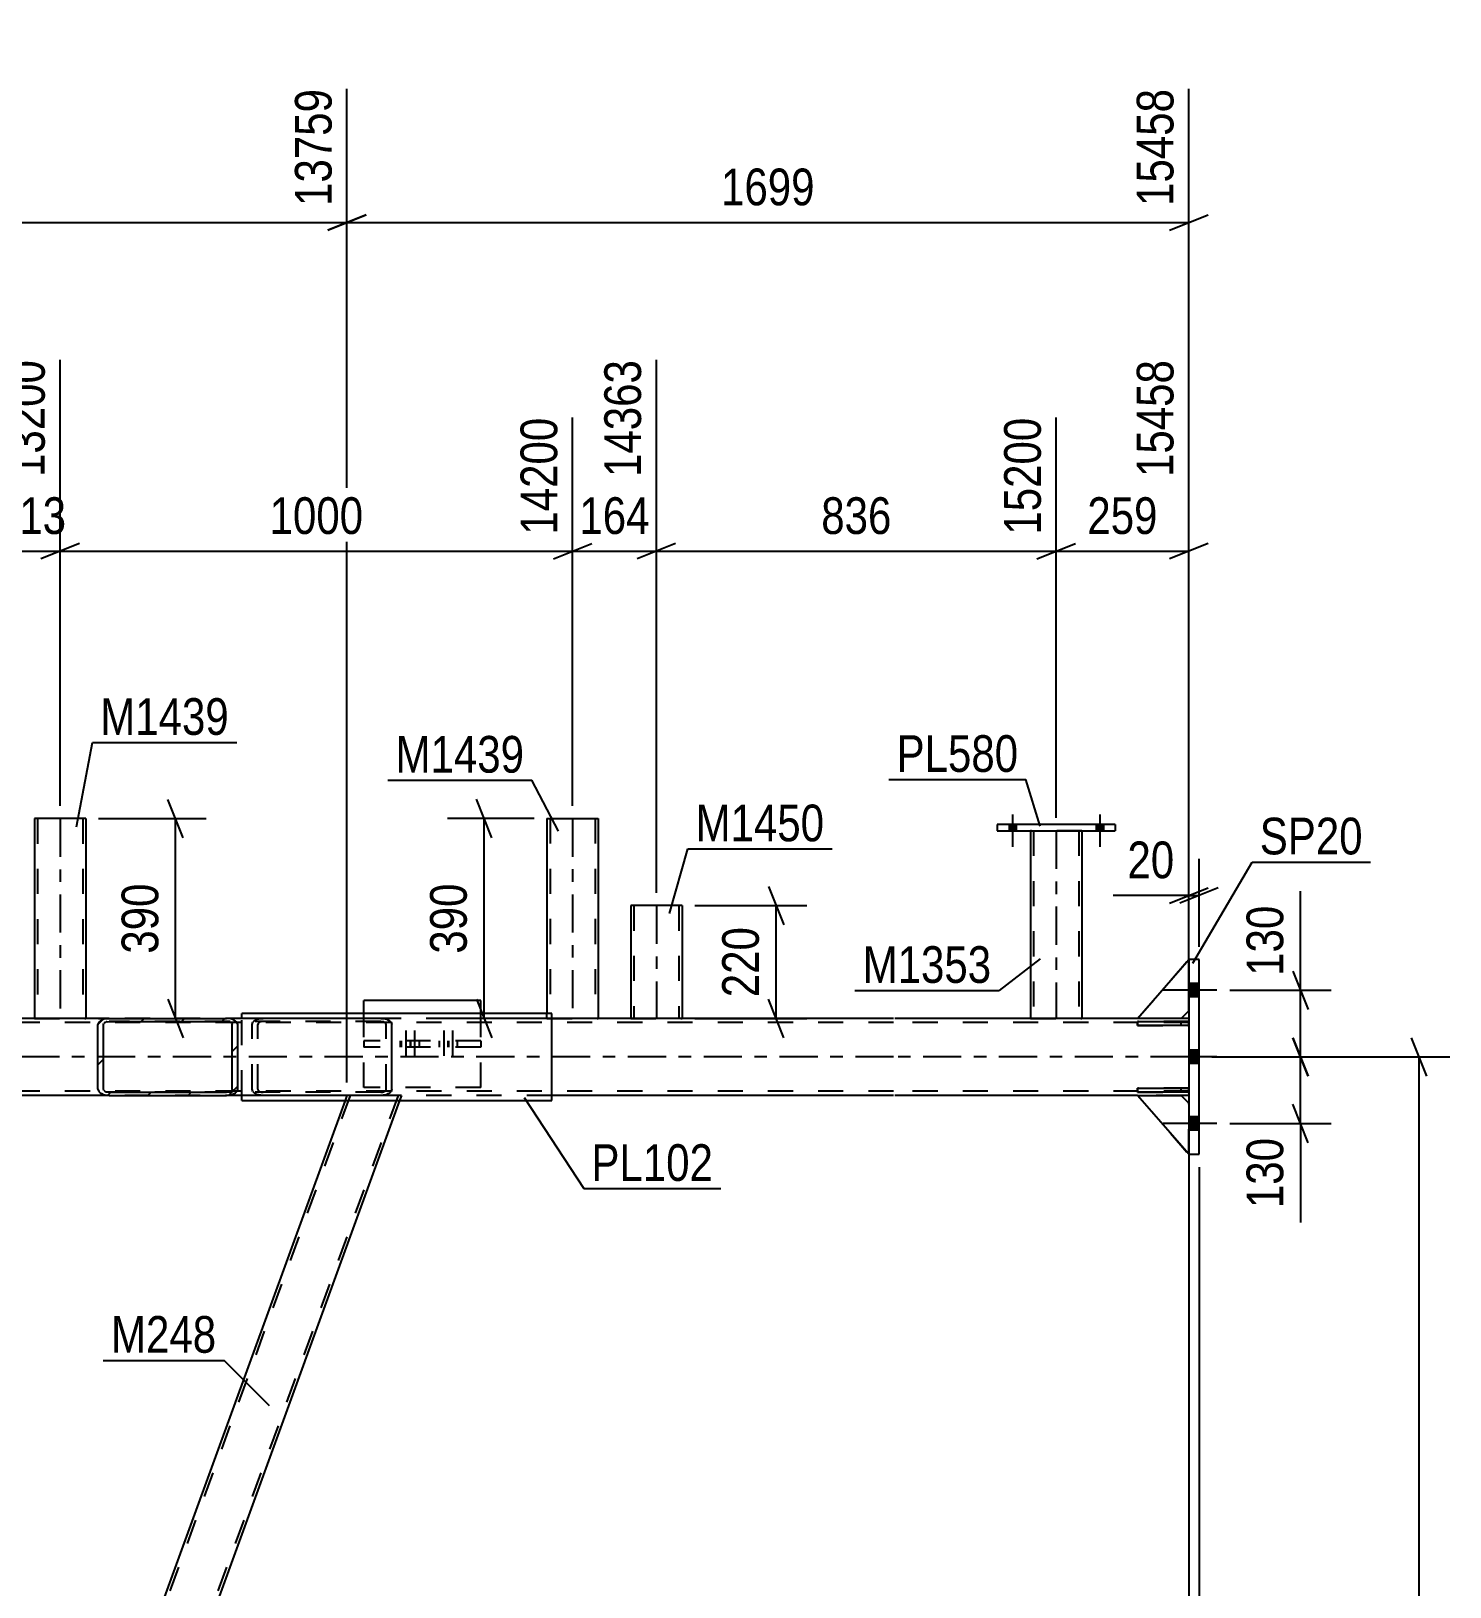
# Model space of a CAD drawing. Header units: millimetres. Extents: x -787 to 402, y -866 to -25.
# Drawn here: x -169.9 to -59.1, y -320 to -198.5 of the extents above; entities that cross this region are included whole.
import ezdxf

# ---------------------------------------------------------------- set-up
doc = ezdxf.new("R2010")
doc.units = ezdxf.units.MM
doc.linetypes.add('DXK_LINE_DOT2', pattern=[3.9198, 1.9599, -1.9599])
doc.linetypes.add('DXK_LINE_DOT3', pattern=[5.9187, 2.979, -0.9799, 0.9799, -0.9799])
doc.styles.add('Arial Narrow', font='ARIALN.TTF', dxfattribs={"height": 0.2})

# ---------------------------------------------------------------- blocks, each defined once
blk = doc.blocks.new('Part-569028579-6387 - 6366')
at = {"color": 7, "linetype": 'DXK_LINE_DOT2'}
for p, q in [((-144.98, -281.61), (-188.29, -400.61)), ((-141.23, -281.61), (-184.54, -400.61)), ((-145.23, -281.61), (-145.38, -282.01)), ((-140.98, -281.61), (-145.23, -281.61)), ((-140.98, -281.61), (-141.12, -282.01)), ((-187.38, -397.4), (-188.55, -400.61)), ((-184.29, -400.61), (-188.55, -400.61)), ((-184.14, -400.21), (-184.29, -400.61))]:
    blk.add_line(p, q, dxfattribs=at)
at = {"color": 2, "linetype": 'Continuous'}
for p, q in [((-145.38, -282.01), (-187.38, -397.4)), ((-141.12, -282.01), (-184.14, -400.21))]:
    blk.add_line(p, q, dxfattribs=at)
blk = doc.blocks.new('Part-569028579-6389 - 6366')
at = {"linetype": 'Continuous'}
h = blk.add_hatch(dxfattribs=at)
h.set_pattern_fill('', scale=0.7, style=0, pattern_type=0)
h.set_pattern_definition([(45, (-164.6703, -276.0855), (-1.57154, 1.57154), [])])
h.paths.add_polyline_path([(-164.6, -275.9), (-164.67, -276.09), (-164.67, -281.13), (-164.6, -281.31), (-164.41, -281.46), (-164.13, -281.57), (-163.8, -281.61), (-154.63, -281.61), (-154.29, -281.57), (-154.01, -281.46), (-153.82, -281.31), (-153.75, -281.13), (-153.75, -276.09), (-153.82, -275.9), (-154.01, -275.75), (-154.29, -275.64), (-154.63, -275.61), (-163.8, -275.61), (-164.13, -275.64), (-164.41, -275.75)])
h.paths.add_polyline_path([(-163.96, -275.86), (-163.8, -275.85), (-154.63, -275.85), (-154.46, -275.86), (-154.32, -275.92), (-154.22, -275.99), (-154.19, -276.09), (-154.19, -281.13), (-154.22, -281.22), (-154.32, -281.3), (-154.46, -281.35), (-154.63, -281.37), (-163.8, -281.37), (-163.96, -281.35), (-164.11, -281.3), (-164.2, -281.22), (-164.23, -281.13), (-164.23, -276.09), (-164.2, -275.99), (-164.11, -275.92)])
at = {"color": 2, "linetype": 'Continuous'}
for p, q in [((-163.8, -275.61), (-164.13, -275.64)), ((-163.8, -275.61), (-154.63, -275.61)), ((-142.6, -275.61), (-154.63, -275.61)), ((-154.29, -275.64), (-154.63, -275.61)), ((-142.6, -275.61), (-142.26, -275.64)), ((-164.6, -275.9), (-164.67, -276.09)), ((-164.67, -281.13), (-164.67, -276.09)), ((-164.23, -276.09), (-164.2, -275.99)), ((-164.23, -281.13), (-164.23, -276.09)), ((-163.96, -275.86), (-163.8, -275.85)), ((-163.8, -275.85), (-154.63, -275.85)), ((-154.63, -275.85), (-154.46, -275.86)), ((-154.22, -275.99), (-154.19, -276.09)), ((-154.19, -281.13), (-154.19, -276.09)), ((-153.75, -276.09), (-153.82, -275.9)), ((-153.75, -281.13), (-153.75, -276.09)), ((-141.79, -275.9), (-141.72, -276.09)), ((-141.72, -281.13), (-141.72, -276.09)), ((-164.67, -281.13), (-164.6, -281.31)), ((-164.2, -281.22), (-164.23, -281.13)), ((-164.13, -281.57), (-163.8, -281.61)), ((-163.8, -281.37), (-163.96, -281.35)), ((-163.8, -281.37), (-154.63, -281.37)), ((-163.8, -281.61), (-154.63, -281.61)), ((-154.46, -281.35), (-154.63, -281.37)), ((-154.63, -281.61), (-154.29, -281.57)), ((-142.6, -281.61), (-154.63, -281.61)), ((-154.19, -281.13), (-154.22, -281.22)), ((-153.82, -281.31), (-153.75, -281.13)), ((-142.26, -281.57), (-142.6, -281.61)), ((-141.72, -281.13), (-141.79, -281.31))]:
    blk.add_line(p, q, dxfattribs=at)
at = {"color": 7, "linetype": 'DXK_LINE_DOT2'}
for p, q in [((-163.8, -275.61), (-154.63, -275.61)), ((-152.1, -275.64), (-151.77, -275.61)), ((-142.6, -275.85), (-163.8, -275.85)), ((-152.64, -276.09), (-152.57, -275.9)), ((-152.64, -281.13), (-152.64, -276.09)), ((-152.17, -275.99), (-152.2, -276.09)), ((-152.2, -281.13), (-152.2, -276.09)), ((-151.77, -275.85), (-151.93, -275.86)), ((-142.43, -275.86), (-142.6, -275.85)), ((-142.16, -276.09), (-142.19, -275.99)), ((-142.16, -281.13), (-142.16, -276.09)), ((-142.6, -281.37), (-163.8, -281.37)), ((-163.8, -281.61), (-154.63, -281.61)), ((-152.57, -281.31), (-152.64, -281.13)), ((-152.2, -281.13), (-152.17, -281.22)), ((-151.77, -281.61), (-152.1, -281.57)), ((-151.93, -281.35), (-151.77, -281.37)), ((-142.6, -281.37), (-142.43, -281.35)), ((-142.19, -281.22), (-142.16, -281.13))]:
    blk.add_line(p, q, dxfattribs=at)
at = {"color": 2, "linetype": 'Continuous'}
for centre, radius, start, end in [((-164, -276.45), 0.817, 99.5182, 138.0638), ((-154.43, -276.45), 0.817, 41.9362, 80.4818), ((-142.4, -276.45), 0.817, 41.9362, 80.4818), ((-163.9, -276.27), 0.409, 99.5182, 138.0638), ((-154.53, -276.27), 0.409, 41.9362, 80.4818), ((-164, -280.76), 0.817, 221.9362, 260.4818), ((-163.9, -280.94), 0.409, 221.9362, 260.4818), ((-154.53, -280.94), 0.409, 279.5182, 318.0638), ((-154.43, -280.76), 0.817, 279.5182, 318.0638), ((-142.4, -280.76), 0.817, 279.5182, 318.0638)]:
    blk.add_arc(centre, radius, start, end, dxfattribs=at)
at = {"color": 7, "linetype": 'DXK_LINE_DOT2'}
for centre, radius, start, end in [((-151.97, -276.45), 0.817, 99.5182, 138.0638), ((-151.87, -276.27), 0.409, 99.5182, 138.0638), ((-142.5, -276.27), 0.409, 41.9362, 80.4818), ((-151.97, -280.76), 0.817, 221.9362, 260.4818), ((-151.87, -280.94), 0.409, 221.9362, 260.4818), ((-142.5, -280.94), 0.409, 279.5182, 318.0638)]:
    blk.add_arc(centre, radius, start, end, dxfattribs=at)
blk = doc.blocks.new('Part-569028579-6501 - 6366')
at = {"color": 2, "linetype": 'Continuous'}
for p, q in [((-163.8, -275.61), (-205.36, -275.61)), ((-102.57, -275.61), (-129.24, -275.61)), ((-83.52, -275.61), (-102.47, -275.61)), ((-79.52, -275.61), (-80.12, -275.61)), ((-163.8, -281.61), (-205.36, -281.61)), ((-102.57, -281.61), (-129.24, -281.61)), ((-83.52, -281.61), (-102.47, -281.61)), ((-79.52, -281.61), (-80.12, -281.61))]:
    blk.add_line(p, q, dxfattribs=at)
at = {"color": 7, "linetype": 'DXK_LINE_DOT2'}
for p, q in [((-129.24, -275.61), (-163.8, -275.61)), ((-80.12, -275.61), (-83.52, -275.61)), ((-79.52, -275.61), (-79.52, -281.61)), ((-102.57, -275.93), (-695.6, -275.93)), ((-79.52, -275.93), (-102.47, -275.93)), ((-102.57, -281.29), (-695.6, -281.29)), ((-129.24, -281.61), (-163.8, -281.61)), ((-79.52, -281.29), (-102.47, -281.29)), ((-80.12, -281.61), (-83.52, -281.61))]:
    blk.add_line(p, q, dxfattribs=at)
at = {"color": 7, "linetype": 'DXK_LINE_DOT3'}
for p, q in [((-102.57, -278.61), (-695.6, -278.61)), ((-79.52, -278.61), (-102.47, -278.61))]:
    blk.add_line(p, q, dxfattribs=at)
blk = doc.blocks.new('Part-569028579-6511 - 6366')
at = {"color": 2, "linetype": 'Continuous'}
for p, q in [((-79.52, -271.01), (-79.52, -286.21)), ((-78.72, -271.01), (-79.52, -271.01)), ((-78.72, -286.21), (-78.72, -271.01)), ((-79.52, -286.21), (-78.72, -286.21))]:
    blk.add_line(p, q, dxfattribs=at)
blk = doc.blocks.new('Part-569028579-6535 - 6366')
at = {"color": 2, "linetype": 'Continuous'}
for p, q in [((-143.92, -275.21), (-143.92, -274.2)), ((-134.79, -274.2), (-143.92, -274.2)), ((-134.79, -275.21), (-134.79, -274.2))]:
    blk.add_line(p, q, dxfattribs=at)
at = {"color": 7, "linetype": 'DXK_LINE_DOT2'}
for p, q in [((-143.92, -281), (-143.92, -275.21)), ((-134.79, -281), (-134.79, -275.21)), ((-134.79, -281), (-143.92, -281))]:
    blk.add_line(p, q, dxfattribs=at)
blk = doc.blocks.new('Part-569028579-6547 - 6366')
at = {"color": 2, "linetype": 'Continuous'}
for p, q in [((-94.47, -260.48), (-94.47, -260.96)), ((-85.27, -260.48), (-94.47, -260.48)), ((-94.47, -260.96), (-85.27, -260.96)), ((-85.27, -260.48), (-85.27, -260.96))]:
    blk.add_line(p, q, dxfattribs=at)
blk = doc.blocks.new('Part-569028579-6558 - 6366')
at = {"color": 2, "linetype": 'Continuous'}
for p, q in [((-129.24, -275.21), (-153.44, -275.21)), ((-153.44, -275.61), (-153.44, -275.21)), ((-129.24, -282.01), (-129.24, -275.21)), ((-153.44, -282.01), (-153.44, -281.61)), ((-153.44, -282.01), (-129.24, -282.01))]:
    blk.add_line(p, q, dxfattribs=at)
at = {"color": 7, "linetype": 'DXK_LINE_DOT2'}
blk.add_line((-153.44, -281.61), (-153.44, -275.61), dxfattribs=at)
blk = doc.blocks.new('Part-569028579-17648 - 6366')
at = {"color": 2, "linetype": 'Continuous'}
for p, q in [((-91.87, -260.96), (-91.87, -275.61)), ((-87.87, -260.96), (-87.87, -275.61))]:
    blk.add_line(p, q, dxfattribs=at)
at = {"color": 7, "linetype": 'DXK_LINE_DOT2'}
for p, q in [((-87.87, -260.96), (-91.87, -260.96)), ((-91.63, -260.96), (-91.63, -275.61)), ((-88.11, -260.96), (-88.11, -275.61)), ((-91.87, -275.61), (-91.87, -275.61)), ((-91.87, -275.61), (-87.87, -275.61)), ((-87.87, -275.61), (-87.87, -275.61)), ((-87.87, -275.61), (-87.87, -275.61))]:
    blk.add_line(p, q, dxfattribs=at)
at = {"color": 7, "linetype": 'DXK_LINE_DOT3'}
blk.add_line((-89.87, -260.96), (-89.87, -275.61), dxfattribs=at)
blk = doc.blocks.new('Part-569028579-6575 - 6366')
at = {"color": 7, "linetype": 'DXK_LINE_DOT2'}
for p, q in [((-83.52, -275.61), (-79.52, -271.01)), ((-79.52, -271.01), (-79.52, -275.01)), ((-80.12, -275.61), (-83.52, -275.61)), ((-79.52, -275.01), (-80.12, -275.61))]:
    blk.add_line(p, q, dxfattribs=at)
blk = doc.blocks.new('Part-569028579-6601 - 6366')
at = {"color": 7, "linetype": 'DXK_LINE_DOT2'}
for p, q in [((-79.52, -275.85), (-83.52, -275.85)), ((-83.52, -275.85), (-83.52, -276.17)), ((-83.52, -276.17), (-79.52, -276.17)), ((-80.12, -276.17), (-80.12, -275.85)), ((-79.52, -276.17), (-79.52, -275.85))]:
    blk.add_line(p, q, dxfattribs=at)
blk = doc.blocks.new('Part-569028579-6602 - 6366')
at = {"color": 7, "linetype": 'DXK_LINE_DOT2'}
for p, q in [((-79.52, -281.05), (-83.52, -281.05)), ((-83.52, -281.05), (-83.52, -281.37)), ((-83.52, -281.37), (-79.52, -281.37)), ((-80.12, -281.37), (-80.12, -281.05)), ((-79.52, -281.37), (-79.52, -281.05))]:
    blk.add_line(p, q, dxfattribs=at)
blk = doc.blocks.new('Part-569028579-6603 - 6366')
at = {"color": 2, "linetype": 'Continuous'}
for p, q in [((-83.52, -276.17), (-83.52, -275.85)), ((-83.52, -275.85), (-79.52, -275.85)), ((-79.52, -276.17), (-83.52, -276.17)), ((-79.52, -275.85), (-79.52, -276.17))]:
    blk.add_line(p, q, dxfattribs=at)
at = {"color": 7, "linetype": 'DXK_LINE_DOT2'}
blk.add_line((-80.12, -276.17), (-80.12, -275.85), dxfattribs=at)
blk = doc.blocks.new('Part-569028579-6604 - 6366')
at = {"color": 2, "linetype": 'Continuous'}
for p, q in [((-83.52, -281.37), (-83.52, -281.05)), ((-83.52, -281.05), (-79.52, -281.05)), ((-79.52, -281.37), (-83.52, -281.37)), ((-79.52, -281.05), (-79.52, -281.37))]:
    blk.add_line(p, q, dxfattribs=at)
at = {"color": 7, "linetype": 'DXK_LINE_DOT2'}
blk.add_line((-80.12, -281.37), (-80.12, -281.05), dxfattribs=at)
blk = doc.blocks.new('Part-569028579-6606 - 6366')
at = {"color": 2, "linetype": 'Continuous'}
for p, q in [((-83.52, -275.61), (-79.52, -271.01)), ((-80.12, -275.61), (-83.52, -275.61)), ((-79.52, -275.01), (-80.12, -275.61))]:
    blk.add_line(p, q, dxfattribs=at)
at = {"color": 7, "linetype": 'DXK_LINE_DOT2'}
blk.add_line((-79.52, -275.01), (-79.52, -271.01), dxfattribs=at)
blk = doc.blocks.new('Part-569028579-6607 - 6366')
at = {"color": 7, "linetype": 'DXK_LINE_DOT2'}
for p, q in [((-80.12, -281.61), (-83.52, -281.61)), ((-83.52, -281.61), (-79.52, -286.21)), ((-79.52, -282.21), (-80.12, -281.61)), ((-79.52, -286.21), (-79.52, -282.21))]:
    blk.add_line(p, q, dxfattribs=at)
blk = doc.blocks.new('Part-569028579-6608 - 6366')
at = {"color": 2, "linetype": 'Continuous'}
for p, q in [((-83.52, -281.61), (-80.12, -281.61)), ((-79.52, -286.21), (-83.52, -281.61)), ((-80.12, -281.61), (-79.52, -282.21))]:
    blk.add_line(p, q, dxfattribs=at)
at = {"color": 7, "linetype": 'DXK_LINE_DOT2'}
blk.add_line((-79.52, -282.21), (-79.52, -286.21), dxfattribs=at)
blk = doc.blocks.new('Bolt-569028579-6638 - 6366')
at = {"linetype": 'Continuous'}
for points in [[(-78.72, -273.93), (-78.72, -272.89), (-79.52, -272.89), (-79.52, -273.93)], [(-78.72, -273.93), (-78.72, -272.89), (-79.52, -272.89), (-79.52, -273.93)], [(-78.72, -273.93), (-78.72, -272.89), (-79.52, -272.89), (-79.52, -273.93)], [(-78.72, -279.13), (-78.72, -278.09), (-79.52, -278.09), (-79.52, -279.13)], [(-78.72, -279.13), (-78.72, -278.09), (-79.52, -278.09), (-79.52, -279.13)], [(-78.72, -284.33), (-78.72, -283.29), (-79.52, -283.29), (-79.52, -284.33)], [(-78.72, -284.33), (-78.72, -283.29), (-79.52, -283.29), (-79.52, -284.33)], [(-78.72, -284.33), (-78.72, -283.29), (-79.52, -283.29), (-79.52, -284.33)]]:
    blk.add_hatch(color=1, dxfattribs=at).paths.add_polyline_path(points)
at = {"color": 1, "linetype": 'Continuous'}
for p, q in [((-78.72, -272.89), (-79.52, -272.89)), ((-78.72, -272.89), (-79.52, -272.89)), ((-78.72, -272.89), (-79.52, -272.89)), ((-77.32, -273.41), (-81.52, -273.41)), ((-77.32, -273.41), (-81.52, -273.41)), ((-77.32, -273.41), (-81.52, -273.41)), ((-78.72, -273.93), (-79.52, -273.93)), ((-78.72, -273.93), (-79.52, -273.93)), ((-78.72, -273.93), (-79.52, -273.93)), ((-78.72, -278.09), (-79.52, -278.09)), ((-78.72, -278.09), (-79.52, -278.09)), ((-77.32, -278.61), (-81.52, -278.61)), ((-77.32, -278.61), (-81.52, -278.61)), ((-78.72, -279.13), (-79.52, -279.13)), ((-78.72, -279.13), (-79.52, -279.13)), ((-77.32, -283.81), (-81.52, -283.81)), ((-77.32, -283.81), (-81.52, -283.81)), ((-77.32, -283.81), (-81.52, -283.81)), ((-78.72, -283.29), (-79.52, -283.29)), ((-78.72, -283.29), (-79.52, -283.29)), ((-78.72, -283.29), (-79.52, -283.29)), ((-78.72, -284.33), (-79.52, -284.33)), ((-78.72, -284.33), (-79.52, -284.33)), ((-78.72, -284.33), (-79.52, -284.33))]:
    blk.add_line(p, q, dxfattribs=at)
blk = doc.blocks.new('Bolt-569028579-6641 - 6366')
at = {"color": 1, "linetype": 'DXK_LINE_DOT2'}
for p, q in [((-140.63, -276.56), (-140.63, -279.56)), ((-139.95, -276.56), (-139.95, -279.56)), ((-137.67, -276.56), (-137.67, -279.56)), ((-136.99, -276.56), (-136.99, -279.56)), ((-140.99, -277.36), (-140.99, -277.84)), ((-140.31, -277.36), (-140.31, -277.84)), ((-140.27, -277.36), (-140.27, -277.84)), ((-139.59, -277.36), (-139.59, -277.84)), ((-138.03, -277.36), (-138.03, -277.84)), ((-137.35, -277.36), (-137.35, -277.84)), ((-137.31, -277.36), (-137.31, -277.84)), ((-136.63, -277.36), (-136.63, -277.84))]:
    blk.add_line(p, q, dxfattribs=at)
blk = doc.blocks.new('Part-569028579-17651 - 6366')
at = {"color": 2, "linetype": 'Continuous'}
for p, q in [((-129.62, -260), (-129.62, -275.21)), ((-129.62, -260), (-129.58, -260)), ((-129.58, -260), (-125.62, -260)), ((-125.62, -260), (-125.62, -275.61))]:
    blk.add_line(p, q, dxfattribs=at)
at = {"color": 7, "linetype": 'DXK_LINE_DOT2'}
for p, q in [((-129.38, -260), (-129.38, -275.61)), ((-129.38, -260), (-129.36, -260)), ((-125.86, -260), (-125.86, -275.61)), ((-129.62, -275.61), (-129.62, -275.21)), ((-129.62, -275.61), (-125.62, -275.61)), ((-125.62, -275.61), (-125.62, -275.61)), ((-125.62, -275.61), (-125.62, -275.61))]:
    blk.add_line(p, q, dxfattribs=at)
at = {"color": 7, "linetype": 'DXK_LINE_DOT3'}
blk.add_line((-127.62, -260), (-127.62, -275.61), dxfattribs=at)
blk = doc.blocks.new('Part-569028579-17654 - 6366')
at = {"color": 2, "linetype": 'Continuous'}
for p, q in [((-165.62, -260.01), (-169.62, -260.01)), ((-169.62, -260.01), (-169.62, -275.61)), ((-165.62, -260.01), (-165.62, -275.61))]:
    blk.add_line(p, q, dxfattribs=at)
at = {"color": 7, "linetype": 'DXK_LINE_DOT2'}
for p, q in [((-169.38, -260.01), (-169.38, -275.61)), ((-169.38, -260.01), (-169.36, -260.01)), ((-169.36, -260.01), (-169.32, -260.01)), ((-169.32, -260.01), (-169.31, -260.01)), ((-165.86, -260.01), (-165.86, -275.61)), ((-169.62, -275.61), (-169.62, -275.61)), ((-169.62, -275.61), (-165.62, -275.61)), ((-165.62, -275.61), (-165.62, -275.61)), ((-165.62, -275.61), (-165.62, -275.61))]:
    blk.add_line(p, q, dxfattribs=at)
at = {"color": 7, "linetype": 'DXK_LINE_DOT3'}
blk.add_line((-167.62, -260.01), (-167.62, -275.61), dxfattribs=at)
blk = doc.blocks.new('Part-569028579-17714 - 6366')
at = {"color": 2, "linetype": 'Continuous'}
for p, q in [((-119.08, -266.8), (-123.08, -266.8)), ((-123.08, -266.8), (-123.08, -275.61)), ((-119.08, -266.8), (-119.08, -275.61))]:
    blk.add_line(p, q, dxfattribs=at)
at = {"color": 7, "linetype": 'DXK_LINE_DOT2'}
for p, q in [((-122.84, -266.8), (-122.84, -275.61)), ((-122.84, -266.8), (-122.82, -266.8)), ((-122.82, -266.8), (-122.78, -266.8)), ((-122.78, -266.8), (-122.76, -266.8)), ((-119.32, -266.8), (-119.32, -275.61)), ((-123.08, -275.61), (-123.08, -275.61)), ((-123.08, -275.61), (-119.08, -275.61)), ((-119.08, -275.61), (-119.08, -275.61)), ((-119.08, -275.61), (-119.08, -275.61))]:
    blk.add_line(p, q, dxfattribs=at)
at = {"color": 7, "linetype": 'DXK_LINE_DOT3'}
blk.add_line((-121.08, -266.8), (-121.08, -275.61), dxfattribs=at)
blk = doc.blocks.new('Part-569028579-17719 - 6366')
at = {"color": 7, "linetype": 'DXK_LINE_DOT2'}
for p, q in [((-134.79, -277.36), (-143.92, -277.36)), ((-143.92, -277.36), (-143.92, -277.84)), ((-134.79, -277.84), (-143.92, -277.84)), ((-141.08, -277.36), (-141.08, -277.84)), ((-134.79, -277.36), (-134.79, -277.84))]:
    blk.add_line(p, q, dxfattribs=at)
blk = doc.blocks.new('Bolt-569028579-17726 - 6366')
at = {"linetype": 'Continuous'}
for points in [[(-92.99, -260.48), (-93.55, -260.48), (-93.55, -260.96), (-92.99, -260.96)], [(-92.99, -260.48), (-93.55, -260.48), (-93.55, -260.96), (-92.99, -260.96)], [(-86.19, -260.48), (-86.75, -260.48), (-86.75, -260.96), (-86.19, -260.96)], [(-86.19, -260.48), (-86.75, -260.48), (-86.75, -260.96), (-86.19, -260.96)]]:
    blk.add_hatch(color=1, dxfattribs=at).paths.add_polyline_path(points)
at = {"color": 1, "linetype": 'Continuous'}
for p, q in [((-93.27, -259.68), (-93.27, -262.2)), ((-93.27, -259.68), (-93.27, -262.2)), ((-86.47, -259.68), (-86.47, -262.2)), ((-86.47, -259.68), (-86.47, -262.2)), ((-93.55, -260.48), (-93.55, -260.96)), ((-93.55, -260.48), (-93.55, -260.96)), ((-92.99, -260.48), (-92.99, -260.96)), ((-92.99, -260.48), (-92.99, -260.96)), ((-86.75, -260.48), (-86.75, -260.96)), ((-86.75, -260.48), (-86.75, -260.96)), ((-86.19, -260.48), (-86.19, -260.96)), ((-86.19, -260.48), (-86.19, -260.96))]:
    blk.add_line(p, q, dxfattribs=at)
blk = doc.blocks.new('StraightDimension-569028579-65290 - 6366')
at = {"color": 7, "linetype": 'Continuous'}
for p, q in [((-121.08, -265.8), (-121.08, -224.2)), ((-127.62, -259), (-127.62, -228.7)), ((-129.12, -239.74), (-126.12, -238.54)), ((-127.62, -239.14), (-121.08, -239.14)), ((-119.58, -238.54), (-122.58, -239.74))]:
    blk.add_line(p, q, dxfattribs=at)
at = {"color": 0}
blk.add_wipeout([(-121, -238.39), (-121, -234.19), (-127.69, -234.19), (-127.69, -238.39)], dxfattribs=at)
at = {"color": 3, "style": 'Arial Narrow'}
blk.add_text('164', height=2.863, dxfattribs=at).set_placement((-127.09, -237.79))
at = {"color": 0, "linetype": 'Continuous'}
blk.add_wipeout([(-121.68, -223.6), (-125.88, -223.6), (-125.88, -233.94), (-121.68, -233.94)], dxfattribs=at)
at = {"color": 3, "linetype": 'Continuous', "style": 'Arial Narrow'}
blk.add_text('14363', height=2.863, rotation=90.0002, dxfattribs=at).set_placement((-122.28, -233.34))
blk = doc.blocks.new('StraightDimension-569028579-66737 - 6366')
at = {"color": 7, "linetype": 'Continuous'}
for p, q in [((-70.8, -273.41), (-70.8, -265.67)), ((-70.8, -273.41), (-70.8, -265.67)), ((-71.4, -271.91), (-70.2, -274.91)), ((-76.32, -273.41), (-68.4, -273.41)), ((-70.8, -278.61), (-70.8, -273.41)), ((-70.2, -280.11), (-71.4, -277.11)), ((-76.32, -278.61), (-68.4, -278.61))]:
    blk.add_line(p, q, dxfattribs=at)
at = {"color": 0}
blk.add_wipeout([(-71.55, -266.2), (-75.75, -266.2), (-75.75, -272.88), (-71.55, -272.88)], dxfattribs=at)
at = {"color": 3, "style": 'Arial Narrow'}
blk.add_text('130', height=2.863, rotation=90.0002, dxfattribs=at).set_placement((-72.15, -272.28))
blk = doc.blocks.new('StraightDimension-569028579-7188 - 6366')
at = {"color": 7, "linetype": 'Continuous'}
blk.add_line((-79.52, -276.61), (-79.52, -347.51), dxfattribs=at)
blk = doc.blocks.new('StraightDimension-569028579-65288 - 6366')
at = {"color": 7, "linetype": 'Continuous'}
for p, q in [((-79.52, -274.61), (-79.52, -224.2)), ((-89.87, -259.96), (-89.87, -228.7)), ((-91.37, -239.74), (-88.37, -238.54)), ((-89.87, -239.14), (-79.52, -239.14)), ((-78.02, -238.54), (-81.02, -239.74))]:
    blk.add_line(p, q, dxfattribs=at)
at = {"color": 0}
blk.add_wipeout([(-81.35, -238.39), (-81.35, -234.19), (-88.04, -234.19), (-88.04, -238.39)], dxfattribs=at)
at = {"color": 3, "style": 'Arial Narrow'}
blk.add_text('259', height=2.863, dxfattribs=at).set_placement((-87.44, -237.79))
at = {"color": 0, "linetype": 'Continuous'}
blk.add_wipeout([(-80.12, -223.6), (-84.32, -223.6), (-84.32, -233.94), (-80.12, -233.94)], dxfattribs=at)
at = {"color": 3, "linetype": 'Continuous', "style": 'Arial Narrow'}
blk.add_text('15458', height=2.863, rotation=90.0002, dxfattribs=at).set_placement((-80.72, -233.34))
blk = doc.blocks.new('StraightDimension-569028579-66804 - 6366')
at = {"color": 7, "linetype": 'Continuous'}
for p, q in [((-133.93, -261.5), (-135.13, -258.5)), ((-130.62, -260), (-137.38, -260)), ((-134.53, -275.61), (-134.53, -260)), ((-135.13, -274.11), (-133.93, -277.11)), ((-130.62, -275.61), (-137.38, -275.61))]:
    blk.add_line(p, q, dxfattribs=at)
at = {"color": 0}
blk.add_wipeout([(-135.28, -264.46), (-139.48, -264.46), (-139.48, -271.15), (-135.28, -271.15)], dxfattribs=at)
at = {"color": 3, "style": 'Arial Narrow'}
blk.add_text('390', height=2.863, rotation=90.0002, dxfattribs=at).set_placement((-135.88, -270.55))
blk = doc.blocks.new('StraightDimension-569028579-66793 - 6366')
at = {"color": 7, "linetype": 'Continuous'}
for p, q in [((-158.01, -261.51), (-159.21, -258.51)), ((-164.62, -260.01), (-156.21, -260.01)), ((-158.61, -275.61), (-158.61, -260.01)), ((-159.21, -274.11), (-158.01, -277.11)), ((-164.62, -275.61), (-156.21, -275.61))]:
    blk.add_line(p, q, dxfattribs=at)
at = {"color": 0}
blk.add_wipeout([(-159.36, -264.46), (-163.56, -264.46), (-163.56, -271.15), (-159.36, -271.15)], dxfattribs=at)
at = {"color": 3, "style": 'Arial Narrow'}
blk.add_text('390', height=2.863, rotation=90.0002, dxfattribs=at).set_placement((-159.96, -270.55))
blk = doc.blocks.new('StraightDimension-569028579-65292 - 6366')
at = {"color": 7, "linetype": 'Continuous'}
for p, q in [((-172.16, -265.8), (-172.16, -224.2)), ((-167.62, -259.01), (-167.62, -224.2)), ((-173.66, -239.74), (-170.66, -238.54)), ((-172.16, -239.14), (-167.62, -239.14)), ((-166.12, -238.54), (-169.12, -239.74))]:
    blk.add_line(p, q, dxfattribs=at)
at = {"color": 0}
blk.add_wipeout([(-166.54, -238.39), (-166.54, -234.19), (-173.23, -234.19), (-173.23, -238.39)], dxfattribs=at)
at = {"color": 3, "style": 'Arial Narrow'}
blk.add_text('113', height=2.863, dxfattribs=at).set_placement((-172.63, -237.79))
at = {"color": 0, "linetype": 'Continuous'}
blk.add_wipeout([(-168.22, -223.6), (-172.42, -223.6), (-172.42, -233.94), (-168.22, -233.94)], dxfattribs=at)
at = {"color": 3, "linetype": 'Continuous', "style": 'Arial Narrow'}
blk.add_text('13200', height=2.863, rotation=90.0002, dxfattribs=at).set_placement((-168.82, -233.34))
blk = doc.blocks.new('StraightDimension-569028579-6845 - 6366')
at = {"color": 7, "linetype": 'Continuous'}
for p, q in [((-60.94, -280.11), (-62.14, -277.11)), ((-77.72, -278.61), (-59.14, -278.61)), ((-61.54, -403.61), (-61.54, -278.61))]:
    blk.add_line(p, q, dxfattribs=at)
blk = doc.blocks.new('StraightDimension-569028579-18739 - 6366')
at = {"color": 7, "linetype": 'Continuous'}
for p, q in [((-145.23, -280.61), (-145.23, -203.04)), ((-79.52, -274.61), (-79.52, -203.04)), ((-143.73, -212.88), (-146.73, -214.08)), ((-145.23, -213.48), (-79.52, -213.48)), ((-81.02, -214.08), (-78.02, -212.88))]:
    blk.add_line(p, q, dxfattribs=at)
at = {"color": 0}
blk.add_wipeout([(-108.12, -212.73), (-108.12, -208.53), (-116.63, -208.53), (-116.63, -212.73)], dxfattribs=at)
at = {"color": 3, "style": 'Arial Narrow'}
blk.add_text('1699', height=2.863, dxfattribs=at).set_placement((-116.03, -212.13))
at = {"color": 0, "linetype": 'Continuous'}
blk.add_wipeout([(-80.12, -202.44), (-84.32, -202.44), (-84.32, -212.78), (-80.12, -212.78)], dxfattribs=at)
at = {"color": 3, "linetype": 'Continuous', "style": 'Arial Narrow'}
blk.add_text('15458', height=2.863, rotation=90.0002, dxfattribs=at).set_placement((-80.72, -212.18))
blk = doc.blocks.new('StraightDimension-569028579-18740 - 6366')
at = {"color": 7, "linetype": 'Continuous'}
for p, q in [((-224.1, -280.61), (-224.1, -198.54)), ((-145.23, -280.61), (-145.23, -203.04)), ((-222.6, -212.88), (-225.6, -214.08)), ((-224.1, -213.48), (-145.23, -213.48)), ((-146.73, -214.08), (-143.73, -212.88))]:
    blk.add_line(p, q, dxfattribs=at)
at = {"color": 0}
blk.add_wipeout([(-180.41, -212.73), (-180.41, -208.53), (-188.92, -208.53), (-188.92, -212.73)], dxfattribs=at)
at = {"color": 3, "style": 'Arial Narrow'}
blk.add_text('1972', height=2.863, dxfattribs=at).set_placement((-188.32, -212.13))
at = {"color": 0, "linetype": 'Continuous'}
blk.add_wipeout([(-145.83, -202.44), (-150.03, -202.44), (-150.03, -212.78), (-145.83, -212.78)], dxfattribs=at)
at = {"color": 3, "linetype": 'Continuous', "style": 'Arial Narrow'}
blk.add_text('13759', height=2.863, rotation=90.0002, dxfattribs=at).set_placement((-146.43, -212.18))
blk = doc.blocks.new('StraightDimension-569028579-65289 - 6366')
at = {"color": 7, "linetype": 'Continuous'}
for p, q in [((-121.08, -265.8), (-121.08, -224.2)), ((-89.87, -259.96), (-89.87, -228.7)), ((-119.58, -238.54), (-122.58, -239.74)), ((-121.08, -239.14), (-89.87, -239.14)), ((-91.37, -239.74), (-88.37, -238.54))]:
    blk.add_line(p, q, dxfattribs=at)
at = {"color": 0}
blk.add_wipeout([(-102.13, -238.39), (-102.13, -234.19), (-108.81, -234.19), (-108.81, -238.39)], dxfattribs=at)
at = {"color": 3, "style": 'Arial Narrow'}
blk.add_text('836', height=2.863, dxfattribs=at).set_placement((-108.21, -237.79))
at = {"color": 0, "linetype": 'Continuous'}
blk.add_wipeout([(-90.47, -228.1), (-94.67, -228.1), (-94.67, -238.44), (-90.47, -238.44)], dxfattribs=at)
at = {"color": 3, "linetype": 'Continuous', "style": 'Arial Narrow'}
blk.add_text('15200', height=2.863, rotation=90.0002, dxfattribs=at).set_placement((-91.07, -237.84))
blk = doc.blocks.new('StraightDimension-569028579-65291 - 6366')
at = {"color": 7, "linetype": 'Continuous'}
for p, q in [((-167.62, -259.01), (-167.62, -224.2)), ((-127.62, -259.01), (-127.62, -228.7)), ((-166.12, -238.54), (-169.12, -239.74)), ((-167.62, -239.14), (-127.62, -239.14)), ((-129.12, -239.74), (-126.12, -238.54))]:
    blk.add_line(p, q, dxfattribs=at)
at = {"color": 0}
blk.add_wipeout([(-143.36, -238.39), (-143.36, -234.19), (-151.87, -234.19), (-151.87, -238.39)], dxfattribs=at)
at = {"color": 3, "style": 'Arial Narrow'}
blk.add_text('1000', height=2.863, dxfattribs=at).set_placement((-151.27, -237.79))
at = {"color": 0, "linetype": 'Continuous'}
blk.add_wipeout([(-128.22, -228.1), (-132.42, -228.1), (-132.42, -238.44), (-128.22, -238.44)], dxfattribs=at)
at = {"color": 3, "linetype": 'Continuous', "style": 'Arial Narrow'}
blk.add_text('14200', height=2.863, rotation=90.0002, dxfattribs=at).set_placement((-128.82, -237.84))
blk = doc.blocks.new('StraightDimension-569028579-66738 - 6366')
at = {"color": 7, "linetype": 'Continuous'}
for p, q in [((-71.4, -277.11), (-70.2, -280.11)), ((-76.32, -278.61), (-68.4, -278.61)), ((-70.8, -283.81), (-70.8, -278.61)), ((-70.2, -285.31), (-71.4, -282.31)), ((-76.32, -283.81), (-68.4, -283.81)), ((-70.8, -283.81), (-70.8, -291.54)), ((-70.8, -283.81), (-70.8, -291.54))]:
    blk.add_line(p, q, dxfattribs=at)
at = {"color": 0}
blk.add_wipeout([(-71.55, -284.33), (-75.75, -284.33), (-75.75, -291.01), (-71.55, -291.01)], dxfattribs=at)
at = {"color": 3, "style": 'Arial Narrow'}
blk.add_text('130', height=2.863, rotation=90.0002, dxfattribs=at).set_placement((-72.15, -290.41))
blk = doc.blocks.new('StraightDimension-569028579-66817 - 6366')
at = {"color": 7, "linetype": 'Continuous'}
for p, q in [((-112.33, -265.3), (-111.13, -268.3)), ((-118.08, -266.8), (-109.33, -266.8)), ((-111.73, -275.61), (-111.73, -266.8)), ((-111.13, -277.11), (-112.33, -274.11)), ((-118.08, -275.61), (-109.33, -275.61))]:
    blk.add_line(p, q, dxfattribs=at)
at = {"color": 0}
blk.add_wipeout([(-112.48, -267.87), (-116.68, -267.87), (-116.68, -274.55), (-112.48, -274.55)], dxfattribs=at)
at = {"color": 3, "style": 'Arial Narrow'}
blk.add_text('220', height=2.863, rotation=90.0002, dxfattribs=at).set_placement((-113.08, -273.95))
blk = doc.blocks.new('StraightDimension-569028579-75250 - 6366')
at = {"color": 7, "linetype": 'Continuous'}
blk.add_line((-78.72, -287.21), (-78.72, -442.02), dxfattribs=at)
blk = doc.blocks.new('StraightDimension-569028579-80773 - 6366')
at = {"color": 7, "linetype": 'Continuous'}
for p, q in [((-79.52, -270.01), (-79.52, -263.16)), ((-78.72, -270.01), (-78.72, -263.16)), ((-81.02, -266.61), (-78.02, -265.41)), ((-77.22, -265.41), (-80.22, -266.61)), ((-79.52, -266.01), (-85.43, -266.01)), ((-79.52, -266.01), (-85.43, -266.01)), ((-79.52, -266.01), (-78.72, -266.01))]:
    blk.add_line(p, q, dxfattribs=at)
at = {"color": 0}
blk.add_wipeout([(-80.05, -265.26), (-80.05, -261.06), (-84.91, -261.06), (-84.91, -265.26)], dxfattribs=at)
at = {"color": 3, "style": 'Arial Narrow'}
blk.add_text('20', height=2.863, dxfattribs=at).set_placement((-84.31, -264.66))
blk = doc.blocks.new('Mark-569028579-6383 - 6366')
at = {"color": 0}
blk.add_wipeout([(-155.42, -301.7), (-155.42, -298.7), (-163.65, -298.7), (-163.65, -301.7)], dxfattribs=at)
blk.add_wipeout([(-155.42, -301.7), (-155.42, -298.7), (-163.65, -298.7), (-163.65, -301.7)], dxfattribs=at)
at = {"color": 30, "linetype": 'Continuous'}
for p in [(-164.25, -302.3), (-151.29, -305.84)]:
    blk.add_line(p, (-154.82, -302.3), dxfattribs=at)
at = {"color": 3, "style": 'Arial Narrow'}
blk.add_text('M248', height=2.863, dxfattribs=at).set_placement((-163.65, -301.7))
blk = doc.blocks.new('Mark-569028579-6507 - 6366')
at = {"color": 0}
blk.add_wipeout([(-65.94, -262.8), (-65.94, -259.8), (-73.98, -259.8), (-73.98, -262.8)], dxfattribs=at)
blk.add_wipeout([(-65.94, -262.8), (-65.94, -259.8), (-73.98, -259.8), (-73.98, -262.8)], dxfattribs=at)
at = {"color": 30, "linetype": 'Continuous'}
for p, q in [((-79.21, -271.28), (-74.58, -263.4)), ((-74.58, -263.4), (-65.34, -263.4))]:
    blk.add_line(p, q, dxfattribs=at)
at = {"color": 3, "style": 'Arial Narrow'}
blk.add_text('SP20', height=2.863, dxfattribs=at).set_placement((-73.98, -262.8))
blk = doc.blocks.new('Mark-569028579-65995 - 6366')
at = {"color": 0}
blk.add_wipeout([(-92.83, -256.36), (-92.83, -253.36), (-102.33, -253.36), (-102.33, -256.36)], dxfattribs=at)
blk.add_wipeout([(-92.83, -256.36), (-92.83, -253.36), (-102.33, -253.36), (-102.33, -256.36)], dxfattribs=at)
at = {"color": 30, "linetype": 'Continuous'}
for p in [(-102.93, -256.96), (-91.11, -260.59)]:
    blk.add_line(p, (-92.23, -256.96), dxfattribs=at)
at = {"color": 3, "style": 'Arial Narrow'}
blk.add_text('PL580', height=2.863, dxfattribs=at).set_placement((-102.33, -256.36))
blk = doc.blocks.new('Mark-569028579-75573 - 6366')
at = {"color": 0}
blk.add_wipeout([(-116.65, -288.29), (-116.65, -285.29), (-126.15, -285.29), (-126.15, -288.29)], dxfattribs=at)
blk.add_wipeout([(-116.65, -288.29), (-116.65, -285.29), (-126.15, -285.29), (-126.15, -288.29)], dxfattribs=at)
at = {"color": 30, "linetype": 'Continuous'}
for p, q in [((-131.4, -281.78), (-126.75, -288.89)), ((-126.75, -288.89), (-116.05, -288.89))]:
    blk.add_line(p, q, dxfattribs=at)
at = {"color": 3, "style": 'Arial Narrow'}
blk.add_text('PL102', height=2.863, dxfattribs=at).set_placement((-126.15, -288.29))
blk = doc.blocks.new('Mark-569028579-66052 - 6366')
at = {"color": 0}
blk.add_wipeout([(-107.97, -261.78), (-107.97, -258.78), (-118.02, -258.78), (-118.02, -261.78)], dxfattribs=at)
blk.add_wipeout([(-107.97, -261.78), (-107.97, -258.78), (-118.02, -258.78), (-118.02, -261.78)], dxfattribs=at)
at = {"color": 30, "linetype": 'Continuous'}
for p, q in [((-120.05, -267.42), (-118.62, -262.38)), ((-118.62, -262.38), (-107.37, -262.38))]:
    blk.add_line(p, q, dxfattribs=at)
at = {"color": 3, "style": 'Arial Narrow'}
blk.add_text('M1450', height=2.863, dxfattribs=at).set_placement((-118.02, -261.78))
blk = doc.blocks.new('Mark-569028579-65954 - 6366')
at = {"color": 0}
blk.add_wipeout([(-131.39, -256.42), (-131.39, -253.42), (-141.44, -253.42), (-141.44, -256.42)], dxfattribs=at)
blk.add_wipeout([(-131.39, -256.42), (-131.39, -253.42), (-141.44, -253.42), (-141.44, -256.42)], dxfattribs=at)
at = {"color": 30, "linetype": 'Continuous'}
for p in [(-142.04, -257.02), (-128.72, -260.99)]:
    blk.add_line(p, (-130.79, -257.02), dxfattribs=at)
at = {"color": 3, "style": 'Arial Narrow'}
blk.add_text('M1439', height=2.863, dxfattribs=at).set_placement((-141.44, -256.42))
blk = doc.blocks.new('Mark-569028579-65957 - 6366')
at = {"color": 0}
blk.add_wipeout([(-154.43, -253.47), (-154.43, -250.47), (-164.49, -250.47), (-164.49, -253.47)], dxfattribs=at)
blk.add_wipeout([(-154.43, -253.47), (-154.43, -250.47), (-164.49, -250.47), (-164.49, -253.47)], dxfattribs=at)
at = {"color": 30, "linetype": 'Continuous'}
for p, q in [((-166.34, -260.66), (-165.09, -254.07)), ((-165.09, -254.07), (-153.83, -254.07))]:
    blk.add_line(p, q, dxfattribs=at)
at = {"color": 3, "style": 'Arial Narrow'}
blk.add_text('M1439', height=2.863, dxfattribs=at).set_placement((-164.49, -253.47))
blk = doc.blocks.new('Mark-569028579-66016 - 6366')
at = {"color": 0}
blk.add_wipeout([(-94.93, -272.83), (-94.93, -269.83), (-104.98, -269.83), (-104.98, -272.83)], dxfattribs=at)
blk.add_wipeout([(-94.93, -272.83), (-94.93, -269.83), (-104.98, -269.83), (-104.98, -272.83)], dxfattribs=at)
at = {"color": 30, "linetype": 'Continuous'}
for p in [(-91.13, -270.95), (-105.58, -273.43)]:
    blk.add_line(p, (-94.33, -273.43), dxfattribs=at)
at = {"color": 3, "style": 'Arial Narrow'}
blk.add_text('M1353', height=2.863, dxfattribs=at).set_placement((-104.98, -272.83))

msp = doc.modelspace()

# ---------------------------------------------------------------- block references
for name in ['Bolt-569028579-17726 - 6366', 'Part-569028579-17654 - 6366', 'Part-569028579-17651 - 6366', 'Part-569028579-6547 - 6366', 'Part-569028579-17648 - 6366', 'StraightDimension-569028579-66737 - 6366', 'Part-569028579-17714 - 6366', 'Part-569028579-6575 - 6366', 'Part-569028579-6606 - 6366', 'Part-569028579-6511 - 6366', 'Bolt-569028579-6638 - 6366', 'Part-569028579-6535 - 6366', 'Part-569028579-6501 - 6366', 'Part-569028579-6389 - 6366', 'Part-569028579-6558 - 6366', 'Bolt-569028579-6641 - 6366', 'Part-569028579-6601 - 6366', 'Part-569028579-6603 - 6366', 'Part-569028579-17719 - 6366', 'Part-569028579-6387 - 6366', 'Part-569028579-6602 - 6366', 'Part-569028579-6604 - 6366', 'Part-569028579-6607 - 6366', 'Part-569028579-6608 - 6366']:
    msp.add_blockref(name, (0, 0))

# ---------------------------------------------------------------- next in the draw order: block references
for name in ['StraightDimension-569028579-65292 - 6366', 'StraightDimension-569028579-65290 - 6366', 'StraightDimension-569028579-65288 - 6366', 'StraightDimension-569028579-66793 - 6366', 'StraightDimension-569028579-66804 - 6366', 'StraightDimension-569028579-7188 - 6366']:
    msp.add_blockref(name, (0, 0))

# ---------------------------------------------------------------- next in the draw order: block references
msp.add_blockref('StraightDimension-569028579-6845 - 6366', (0, 0))

# ---------------------------------------------------------------- next in the draw order: block references
for name in ['StraightDimension-569028579-18739 - 6366', 'StraightDimension-569028579-66738 - 6366', 'StraightDimension-569028579-75250 - 6366']:
    msp.add_blockref(name, (0, 0))

# ---------------------------------------------------------------- next in the draw order: block references
for name in ['StraightDimension-569028579-18740 - 6366', 'StraightDimension-569028579-65289 - 6366', 'StraightDimension-569028579-80773 - 6366', 'Mark-569028579-66016 - 6366', 'Mark-569028579-75573 - 6366', 'Mark-569028579-6383 - 6366']:
    msp.add_blockref(name, (0, 0))

# ---------------------------------------------------------------- next in the draw order: block references
for name in ['StraightDimension-569028579-65291 - 6366', 'Mark-569028579-65995 - 6366', 'Mark-569028579-6507 - 6366', 'StraightDimension-569028579-66817 - 6366']:
    msp.add_blockref(name, (0, 0))

# ---------------------------------------------------------------- next in the draw order: block references
for name in ['Mark-569028579-65957 - 6366', 'Mark-569028579-65954 - 6366', 'Mark-569028579-66052 - 6366']:
    msp.add_blockref(name, (0, 0))

doc.saveas('drawing.dxf')
